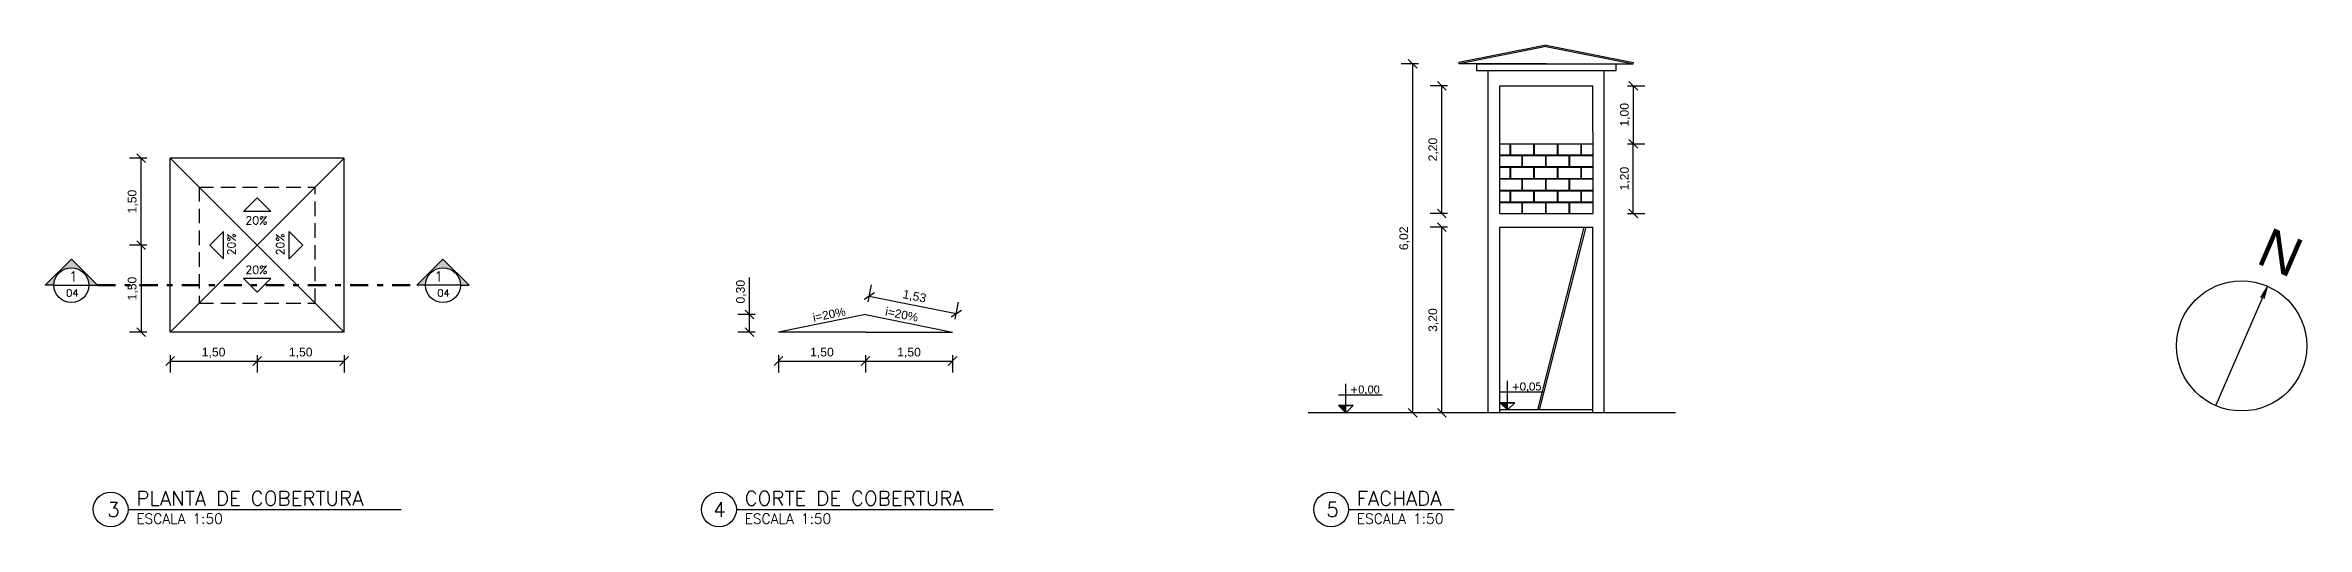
# Model space of a CAD drawing. Extents: x 0 to 7472, y -3979 to 0.
# Drawn here: x 7338.7 to 7377.65, y -3902.07 to -3893.76 of the extents above; entities that cross this region are included whole.
import ezdxf

# ---------------------------------------------------------------- set-up
doc = ezdxf.new("R2010")
doc.units = 0
doc.linetypes.add('CACHE', pattern=[0.375, 0.25, -0.125])
doc.linetypes.add('DASHDOT', pattern=[1, 0.5, -0.25, 0, -0.25])
doc.layers.get('0').update_dxf_attribs({"linetype": 'CONTINUOUS'})
doc.layers.get('Defpoints').update_dxf_attribs({"linetype": 'CONTINUOUS'})
for name, color, linetype in [('ARQ_Título', 2, 'CONTINUOUS'), ('Arquitetônico - Cobertura', 253, 'CONTINUOUS'), ('Arquitetônico - Cotas', 1, 'CONTINUOUS'), ('Arquitetônico - Desnível Terreno', 14, 'CONTINUOUS'), ('Arquitetônico - Projeção Telhado', 253, 'CACHE'), ('Símbolos - Indicação Fachada Elevação Vista', 7, 'CONTINUOUS')]:
    doc.layers.add(name, color=color, linetype=linetype)
for name, color, linetype, lineweight in [('Arquitetônico - Alvenaria Alta', 251, 'CONTINUOUS', 13), ('Arquitetônico - Desnível', 8, 'CONTINUOUS', 20), ('Arquitetônico - Esquadrias', 1, 'CONTINUOUS', 9)]:
    doc.layers.add(name, color=color, linetype=linetype, lineweight=lineweight)
doc.styles.add('ROMANS', font='romans.shx', dxfattribs={"height": 0.3})
doc.styles.get("Standard").update_dxf_attribs({"font": 'arial.ttf', "height": 0.15})
doc.dimstyles.get("Standard").update_dxf_attribs({"dimtxt": 0.1, "dimasz": 0.15, "dimexe": 0.2, "dimexo": 0.2, "dimgap": 0.05, "dimtad": 1, "dimzin": 0, "dimtxsty": 'STANDARD', "dimblk": 'OBLIQUE', "dimcen": 0.5, "dimclrd": 256, "dimclre": 256, "dimclrt": 256, "dimadec": 0, "dimazin": 0, "dimtfac": 1, "dimtmove": 0, "dimatfit": 3, "dimfxl": 1, "dimtolj": 1, "dimtzin": 0, "dimlwd": -1, "dimarcsym": 0})

# ---------------------------------------------------------------- blocks, each defined once
blk = doc.blocks.new('_Oblique')
at = {"layer": 'Arquitetônico - Esquadrias', "color": 0, "lineweight": -2}
blk.add_line((-0.5, -0.5), (0.5, 0.5), dxfattribs=at)
blk = doc.blocks.new('*D184')
at = {"layer": 'Arquitetônico - Cotas', "lineweight": -2, "transparency": 16777216}
for p, q in [((7340.453, -3897.21), (7340.153, -3897.21)), ((7340.453, -3898.71), (7340.153, -3898.71))]:
    blk.add_line(p, q, dxfattribs=at)
at = {"layer": 'Arquitetônico - Cotas', "transparency": 16777216}
blk.add_line((7340.353, -3897.21), (7340.353, -3898.71), dxfattribs=at)
at = {"layer": 'Defpoints', "color": 0, "lineweight": -2, "transparency": 16777216}
for p in [(7342.353, -3897.21), (7340.353, -3898.71), (7340.853, -3898.71)]:
    blk.add_point(p, dxfattribs=at)
at = {"layer": 'Arquitetônico - Cotas', "transparency": 16777216, "xscale": 0.15, "yscale": 0.15, "zscale": 0.15}
for p, rotation in [((7340.353, -3897.21), 90), ((7340.353, -3898.71), 270)]:
    blk.add_blockref('_Oblique', p, dxfattribs=dict(at, rotation=rotation))
at = {"layer": 'Arquitetônico - Cotas', "lineweight": -2, "transparency": 16777216, "insert": (7340.213, -3897.96), "char_height": 0.15, "attachment_point": 5, "rotation": 90}
blk.add_mtext('\\A1;1,50', dxfattribs=at)
blk = doc.blocks.new('*D185')
at = {"layer": 'Arquitetônico - Cotas', "lineweight": -2, "transparency": 16777216}
for p, q in [((7340.853, -3899.11), (7340.853, -3899.41)), ((7342.353, -3899.11), (7342.353, -3899.41))]:
    blk.add_line(p, q, dxfattribs=at)
at = {"layer": 'Arquitetônico - Cotas', "transparency": 16777216}
blk.add_line((7340.853, -3899.21), (7342.353, -3899.21), dxfattribs=at)
at = {"layer": 'Defpoints', "color": 0, "lineweight": -2, "transparency": 16777216}
for p in [(7340.853, -3898.71), (7342.353, -3898.71), (7342.353, -3899.21)]:
    blk.add_point(p, dxfattribs=at)
at = {"layer": 'Arquitetônico - Cotas', "transparency": 16777216, "xscale": 0.15, "yscale": 0.15, "zscale": 0.15, "rotation": 180}
blk.add_blockref('_Oblique', (7340.853, -3899.21), dxfattribs=at)
at = {"layer": 'Arquitetônico - Cotas', "transparency": 16777216, "xscale": 0.15, "yscale": 0.15, "zscale": 0.15}
blk.add_blockref('_Oblique', (7342.353, -3899.21), dxfattribs=at)
at = {"layer": 'Arquitetônico - Cotas', "lineweight": -2, "transparency": 16777216, "insert": (7341.603, -3899.07), "char_height": 0.15, "attachment_point": 5}
blk.add_mtext('\\A1;1,50', dxfattribs=at)
blk = doc.blocks.new('*D186')
at = {"layer": 'Arquitetônico - Cotas', "lineweight": -2, "transparency": 16777216}
for p, q in [((7342.353, -3899.11), (7342.353, -3899.41)), ((7343.853, -3899.11), (7343.853, -3899.41))]:
    blk.add_line(p, q, dxfattribs=at)
at = {"layer": 'Arquitetônico - Cotas', "transparency": 16777216}
blk.add_line((7342.353, -3899.21), (7343.853, -3899.21), dxfattribs=at)
at = {"layer": 'Defpoints', "color": 0, "lineweight": -2, "transparency": 16777216}
for p in [(7342.353, -3898.71), (7343.853, -3898.71), (7343.853, -3899.21)]:
    blk.add_point(p, dxfattribs=at)
at = {"layer": 'Arquitetônico - Cotas', "transparency": 16777216, "xscale": 0.15, "yscale": 0.15, "zscale": 0.15, "rotation": 180}
blk.add_blockref('_Oblique', (7342.353, -3899.21), dxfattribs=at)
at = {"layer": 'Arquitetônico - Cotas', "transparency": 16777216, "xscale": 0.15, "yscale": 0.15, "zscale": 0.15}
blk.add_blockref('_Oblique', (7343.853, -3899.21), dxfattribs=at)
at = {"layer": 'Arquitetônico - Cotas', "lineweight": -2, "transparency": 16777216, "insert": (7343.103, -3899.07), "char_height": 0.15, "attachment_point": 5}
blk.add_mtext('\\A1;1,50', dxfattribs=at)
blk = doc.blocks.new('*D187')
at = {"layer": 'Arquitetônico - Cotas', "lineweight": -2, "transparency": 16777216}
for p, q in [((7351.33, -3899.11), (7351.33, -3899.41)), ((7352.83, -3899.11), (7352.83, -3899.41))]:
    blk.add_line(p, q, dxfattribs=at)
at = {"layer": 'Arquitetônico - Cotas', "transparency": 16777216}
blk.add_line((7351.33, -3899.21), (7352.83, -3899.21), dxfattribs=at)
at = {"layer": 'Defpoints', "color": 0, "lineweight": -2, "transparency": 16777216}
for p in [(7351.33, -3898.71), (7352.83, -3898.71), (7352.83, -3899.21)]:
    blk.add_point(p, dxfattribs=at)
at = {"layer": 'Arquitetônico - Cotas', "transparency": 16777216, "xscale": 0.15, "yscale": 0.15, "zscale": 0.15, "rotation": 180}
blk.add_blockref('_Oblique', (7351.33, -3899.21), dxfattribs=at)
at = {"layer": 'Arquitetônico - Cotas', "transparency": 16777216, "xscale": 0.15, "yscale": 0.15, "zscale": 0.15}
blk.add_blockref('_Oblique', (7352.83, -3899.21), dxfattribs=at)
at = {"layer": 'Arquitetônico - Cotas', "lineweight": -2, "transparency": 16777216, "insert": (7352.08, -3899.07), "char_height": 0.15, "attachment_point": 5}
blk.add_mtext('\\A1;1,50', dxfattribs=at)
blk = doc.blocks.new('*D188')
at = {"layer": 'Arquitetônico - Cotas', "lineweight": -2, "transparency": 16777216}
for p, q in [((7352.83, -3899.11), (7352.83, -3899.41)), ((7354.33, -3899.11), (7354.33, -3899.41))]:
    blk.add_line(p, q, dxfattribs=at)
at = {"layer": 'Arquitetônico - Cotas', "transparency": 16777216}
blk.add_line((7352.83, -3899.21), (7354.33, -3899.21), dxfattribs=at)
at = {"layer": 'Defpoints', "color": 0, "lineweight": -2, "transparency": 16777216}
for p in [(7352.83, -3898.71), (7354.33, -3898.71), (7354.33, -3899.21)]:
    blk.add_point(p, dxfattribs=at)
at = {"layer": 'Arquitetônico - Cotas', "transparency": 16777216, "xscale": 0.15, "yscale": 0.15, "zscale": 0.15, "rotation": 180}
blk.add_blockref('_Oblique', (7352.83, -3899.21), dxfattribs=at)
at = {"layer": 'Arquitetônico - Cotas', "transparency": 16777216, "xscale": 0.15, "yscale": 0.15, "zscale": 0.15}
blk.add_blockref('_Oblique', (7354.33, -3899.21), dxfattribs=at)
at = {"layer": 'Arquitetônico - Cotas', "lineweight": -2, "transparency": 16777216, "insert": (7353.58, -3899.07), "char_height": 0.15, "attachment_point": 5}
blk.add_mtext('\\A1;1,50', dxfattribs=at)
blk = doc.blocks.new('*D189')
at = {"layer": 'Arquitetônico - Cotas', "transparency": 16777216}
for p, q in [((7350.83, -3898.41), (7350.83, -3897.771)), ((7350.83, -3898.71), (7350.83, -3898.41))]:
    blk.add_line(p, q, dxfattribs=at)
at = {"layer": 'Arquitetônico - Cotas', "lineweight": -2, "transparency": 16777216}
for p, q in [((7350.93, -3898.41), (7350.63, -3898.41)), ((7350.93, -3898.71), (7350.63, -3898.71))]:
    blk.add_line(p, q, dxfattribs=at)
at = {"layer": 'Defpoints', "color": 0, "lineweight": -2, "transparency": 16777216}
for p in [(7350.83, -3898.41), (7352.83, -3898.41), (7352.83, -3898.71)]:
    blk.add_point(p, dxfattribs=at)
at = {"layer": 'Arquitetônico - Cotas', "transparency": 16777216, "xscale": 0.15, "yscale": 0.15, "zscale": 0.15}
for p, rotation in [((7350.83, -3898.41), 90), ((7350.83, -3898.71), 270)]:
    blk.add_blockref('_Oblique', p, dxfattribs=dict(at, rotation=rotation))
at = {"layer": 'Arquitetônico - Cotas', "lineweight": -2, "transparency": 16777216, "insert": (7350.69, -3898.015), "char_height": 0.15, "attachment_point": 5, "rotation": 90}
blk.add_mtext('\\A1;0,30', dxfattribs=at)
blk = doc.blocks.new('*D190')
at = {"layer": 'Arquitetônico - Cotas', "lineweight": -2, "transparency": 16777216}
for p, q in [((7352.874, -3898.189), (7352.933, -3897.895)), ((7354.374, -3898.489), (7354.433, -3898.195))]:
    blk.add_line(p, q, dxfattribs=at)
at = {"layer": 'Arquitetônico - Cotas', "transparency": 16777216}
blk.add_line((7352.894, -3898.091), (7354.394, -3898.391), dxfattribs=at)
at = {"layer": 'Defpoints', "color": 0, "lineweight": -2, "transparency": 16777216}
for p in [(7352.83, -3898.41), (7354.394, -3898.391), (7354.33, -3898.71)]:
    blk.add_point(p, dxfattribs=at)
at = {"layer": 'Arquitetônico - Cotas', "transparency": 16777216, "xscale": 0.15, "yscale": 0.15, "zscale": 0.15}
for p, rotation in [((7352.894, -3898.091), 168.6900675259731), ((7354.394, -3898.391), 348.6900675259731)]:
    blk.add_blockref('_Oblique', p, dxfattribs=dict(at, rotation=rotation))
at = {"layer": 'Arquitetônico - Cotas', "lineweight": -2, "transparency": 16777216, "insert": (7353.672, -3898.104), "char_height": 0.15, "attachment_point": 5, "rotation": 348.6901}
blk.add_mtext('\\A1;1,53', dxfattribs=at)
blk = doc.blocks.new('*D191')
at = {"layer": 'Arquitetônico - Cotas', "lineweight": -2, "transparency": 16777216}
for p, q in [((7362.854, -3896.904), (7362.554, -3896.904)), ((7362.854, -3900.104), (7362.554, -3900.104))]:
    blk.add_line(p, q, dxfattribs=at)
at = {"layer": 'Arquitetônico - Cotas', "transparency": 16777216}
blk.add_line((7362.754, -3900.104), (7362.754, -3896.904), dxfattribs=at)
at = {"layer": 'Defpoints', "color": 0, "lineweight": -2, "transparency": 16777216}
for p in [(7362.754, -3896.904), (7363.754, -3896.904), (7363.754, -3900.104)]:
    blk.add_point(p, dxfattribs=at)
at = {"layer": 'Arquitetônico - Cotas', "transparency": 16777216, "xscale": 0.15, "yscale": 0.15, "zscale": 0.15}
for p, rotation in [((7362.754, -3896.904), 90), ((7362.754, -3900.104), 270)]:
    blk.add_blockref('_Oblique', p, dxfattribs=dict(at, rotation=rotation))
at = {"layer": 'Arquitetônico - Cotas', "lineweight": -2, "transparency": 16777216, "insert": (7362.614, -3898.504), "char_height": 0.15, "attachment_point": 5, "rotation": 90}
blk.add_mtext('\\A1;3,20', dxfattribs=at)
blk = doc.blocks.new('*D192')
at = {"layer": 'Arquitetônico - Cotas', "lineweight": -2, "transparency": 16777216}
for p, q in [((7362.854, -3894.464), (7362.554, -3894.464)), ((7362.854, -3896.664), (7362.554, -3896.664))]:
    blk.add_line(p, q, dxfattribs=at)
at = {"layer": 'Arquitetônico - Cotas', "transparency": 16777216}
blk.add_line((7362.754, -3896.664), (7362.754, -3894.464), dxfattribs=at)
at = {"layer": 'Defpoints', "color": 0, "lineweight": -2, "transparency": 16777216}
for p in [(7362.754, -3894.464), (7363.754, -3894.464), (7363.754, -3896.664)]:
    blk.add_point(p, dxfattribs=at)
at = {"layer": 'Arquitetônico - Cotas', "transparency": 16777216, "xscale": 0.15, "yscale": 0.15, "zscale": 0.15}
for p, rotation in [((7362.754, -3894.464), 90), ((7362.754, -3896.664), 270)]:
    blk.add_blockref('_Oblique', p, dxfattribs=dict(at, rotation=rotation))
at = {"layer": 'Arquitetônico - Cotas', "lineweight": -2, "transparency": 16777216, "insert": (7362.614, -3895.564), "char_height": 0.15, "attachment_point": 5, "rotation": 90}
blk.add_mtext('\\A1;2,20', dxfattribs=at)
blk = doc.blocks.new('*D193')
at = {"layer": 'Arquitetônico - Cotas', "lineweight": -2, "transparency": 16777216}
for p, q in [((7362.354, -3894.084), (7362.054, -3894.084)), ((7362.354, -3900.104), (7362.054, -3900.104))]:
    blk.add_line(p, q, dxfattribs=at)
at = {"layer": 'Arquitetônico - Cotas', "transparency": 16777216}
blk.add_line((7362.254, -3900.104), (7362.254, -3894.084), dxfattribs=at)
at = {"layer": 'Defpoints', "color": 0, "lineweight": -2, "transparency": 16777216}
for p in [(7362.254, -3894.084), (7363.554, -3894.084), (7363.554, -3900.104)]:
    blk.add_point(p, dxfattribs=at)
at = {"layer": 'Arquitetônico - Cotas', "transparency": 16777216, "xscale": 0.15, "yscale": 0.15, "zscale": 0.15}
for p, rotation in [((7362.254, -3894.084), 90), ((7362.254, -3900.104), 270)]:
    blk.add_blockref('_Oblique', p, dxfattribs=dict(at, rotation=rotation))
at = {"layer": 'Arquitetônico - Cotas', "lineweight": -2, "transparency": 16777216, "insert": (7362.114, -3897.094), "char_height": 0.15, "attachment_point": 5, "rotation": 90}
blk.add_mtext('\\A1;6,02', dxfattribs=at)
blk = doc.blocks.new('*D194')
at = {"layer": 'Arquitetônico - Cotas', "lineweight": -2, "transparency": 16777216}
for p, q in [((7365.954, -3894.464), (7366.254, -3894.464)), ((7365.954, -3895.464), (7366.254, -3895.464))]:
    blk.add_line(p, q, dxfattribs=at)
at = {"layer": 'Arquitetônico - Cotas', "transparency": 16777216}
blk.add_line((7366.054, -3894.464), (7366.054, -3895.464), dxfattribs=at)
at = {"layer": 'Defpoints', "color": 0, "lineweight": -2, "transparency": 16777216}
for p in [(7365.354, -3894.464), (7365.354, -3895.464), (7366.054, -3895.464)]:
    blk.add_point(p, dxfattribs=at)
at = {"layer": 'Arquitetônico - Cotas', "transparency": 16777216, "xscale": 0.15, "yscale": 0.15, "zscale": 0.15}
for p, rotation in [((7366.054, -3894.464), 90), ((7366.054, -3895.464), 270)]:
    blk.add_blockref('_Oblique', p, dxfattribs=dict(at, rotation=rotation))
at = {"layer": 'Arquitetônico - Cotas', "lineweight": -2, "transparency": 16777216, "insert": (7365.914, -3894.964), "char_height": 0.15, "attachment_point": 5, "rotation": 90}
blk.add_mtext('\\A1;1,00', dxfattribs=at)
blk = doc.blocks.new('*D195')
at = {"layer": 'Arquitetônico - Cotas', "lineweight": -2, "transparency": 16777216}
for p, q in [((7340.453, -3895.71), (7340.153, -3895.71)), ((7340.453, -3897.21), (7340.153, -3897.21))]:
    blk.add_line(p, q, dxfattribs=at)
at = {"layer": 'Arquitetônico - Cotas', "transparency": 16777216}
blk.add_line((7340.353, -3897.21), (7340.353, -3895.71), dxfattribs=at)
at = {"layer": 'Defpoints', "color": 0, "lineweight": -2, "transparency": 16777216}
for p in [(7340.353, -3895.71), (7342.353, -3895.71), (7342.353, -3897.21)]:
    blk.add_point(p, dxfattribs=at)
at = {"layer": 'Arquitetônico - Cotas', "transparency": 16777216, "xscale": 0.15, "yscale": 0.15, "zscale": 0.15}
for p, rotation in [((7340.353, -3895.71), 90), ((7340.353, -3897.21), 270)]:
    blk.add_blockref('_Oblique', p, dxfattribs=dict(at, rotation=rotation))
at = {"layer": 'Arquitetônico - Cotas', "lineweight": -2, "transparency": 16777216, "insert": (7340.213, -3896.46), "char_height": 0.15, "attachment_point": 5, "rotation": 90}
blk.add_mtext('\\A1;1,50', dxfattribs=at)
blk = doc.blocks.new('*D266')
at = {"layer": 'Arquitetônico - Cotas', "lineweight": -2, "transparency": 16777216}
for p, q in [((7365.954, -3895.464), (7366.254, -3895.464)), ((7365.954, -3896.664), (7366.254, -3896.664))]:
    blk.add_line(p, q, dxfattribs=at)
at = {"layer": 'Arquitetônico - Cotas', "transparency": 16777216}
blk.add_line((7366.054, -3896.664), (7366.054, -3895.464), dxfattribs=at)
at = {"layer": 'Defpoints', "color": 0, "lineweight": -2, "transparency": 16777216}
for p in [(7365.354, -3895.464), (7366.054, -3895.464), (7365.354, -3896.664)]:
    blk.add_point(p, dxfattribs=at)
at = {"layer": 'Arquitetônico - Cotas', "transparency": 16777216, "xscale": 0.15, "yscale": 0.15, "zscale": 0.15}
for p, rotation in [((7366.054, -3895.464), 90), ((7366.054, -3896.664), 270)]:
    blk.add_blockref('_Oblique', p, dxfattribs=dict(at, rotation=rotation))
at = {"layer": 'Arquitetônico - Cotas', "lineweight": -2, "transparency": 16777216, "insert": (7365.914, -3896.064), "char_height": 0.15, "attachment_point": 5, "rotation": 90}
blk.add_mtext('\\A1;1,20', dxfattribs=at)

msp = doc.modelspace()

# ---------------------------------------------------------------- hatches: boundary and pattern name
at = {"lineweight": -2}
h = msp.add_hatch(color=256, dxfattribs=at)
h.dxf.hatch_style = 1
h.paths.add_polyline_path([(7339.153, -3897.453), (7338.703, -3897.903), (7338.853, -3897.903, -1), (7339.453, -3897.903), (7339.603, -3897.903)])
h = msp.add_hatch(color=256)
h.dxf.hatch_style = 1
h.paths.add_polyline_path([(7345.553, -3897.453), (7346.003, -3897.903), (7345.853, -3897.903, 1), (7345.253, -3897.903), (7345.103, -3897.903)])
at = {"layer": 'Arquitetônico - Alvenaria Alta', "lineweight": -2}
h = msp.add_hatch(dxfattribs=at)
h.set_pattern_fill('AR-B816C', color=256, scale=0.001)
h.set_pattern_definition([(0, (7364.55372, -3896.0698), (0.2032, 0.2032), [0.396875, -0.009525]), (0, (7364.35052, -3896.06028), (0.2032, 0.2032), [0.396875, -0.009525]), (90, (7364.55372, -3896.0698), (-0.2032, 0.2032), [-0.212725, 0.193675]), (90, (7364.5442, -3896.0698), (-0.2032, 0.2032), [-0.212725, 0.193675])])
h.paths.add_polyline_path([(7365.354, -3895.464), (7363.754, -3895.464), (7363.754, -3896.664), (7365.354, -3896.664)])
at = {"layer": 'Símbolos - Indicação Fachada Elevação Vista', "lineweight": -2}
h = msp.add_hatch(color=256, dxfattribs=at)
h.dxf.hatch_style = 1
h.paths.add_polyline_path([(7361.103, -3899.979), (7360.978, -3899.979), (7361.103, -3900.104)])
h = msp.add_hatch(color=256, dxfattribs=at)
h.dxf.hatch_style = 1
h.paths.add_polyline_path([(7363.886, -3899.929), (7363.761, -3899.929), (7363.886, -3900.054)])

# ---------------------------------------------------------------- linework, layer by layer
at = {"lineweight": -2}
for p, q in [((7338.703, -3897.903), (7339.153, -3897.453)), ((7339.603, -3897.903), (7339.153, -3897.453)), ((7338.853, -3897.903), (7338.703, -3897.903)), ((7338.853, -3897.903), (7339.603, -3897.903)), ((7340.129, -3901.77), (7344.835, -3901.77)), ((7350.606, -3901.77), (7355.026, -3901.77)), ((7361.149, -3901.77), (7362.966, -3901.77))]:
    msp.add_line(p, q, dxfattribs=at)
for p, q in [((7345.103, -3897.903), (7345.553, -3897.453)), ((7346.003, -3897.903), (7345.553, -3897.453)), ((7345.853, -3897.903), (7345.103, -3897.903)), ((7345.853, -3897.903), (7346.003, -3897.903))]:
    msp.add_line(p, q)
at = {"linetype": 'Continuous'}
for q in [(7376.089, -3899.971), (7376.858, -3898.117), (7376.912, -3898.14)]:
    msp.add_line((7376.97, -3897.929), q, dxfattribs=at)
at = {"lineweight": -2}
for centre in [(7339.153, -3897.903), (7339.829, -3901.77), (7350.306, -3901.77), (7360.849, -3901.77)]:
    msp.add_circle(centre, 0.3, dxfattribs=at)
for centre, radius in [((7345.553, -3897.903), 0.3), ((7376.53, -3898.95), 1.122)]:
    msp.add_circle(centre, radius)
at = {"layer": 'Arquitetônico - Alvenaria Alta', "lineweight": -2}
for p, q in [((7363.554, -3900.104), (7363.554, -3894.204)), ((7363.754, -3895.264), (7363.754, -3894.464)), ((7363.754, -3894.464), (7365.354, -3894.464)), ((7365.354, -3895.264), (7365.354, -3894.464)), ((7365.554, -3900.104), (7365.554, -3894.204)), ((7363.754, -3896.664), (7363.754, -3895.264)), ((7365.354, -3895.264), (7365.354, -3896.664)), ((7363.754, -3895.464), (7365.354, -3895.464)), ((7363.754, -3896.664), (7365.354, -3896.664)), ((7363.754, -3896.904), (7365.354, -3896.904)), ((7363.754, -3900.104), (7363.754, -3896.904)), ((7365.354, -3900.104), (7365.354, -3896.904))]:
    msp.add_line(p, q, dxfattribs=at)
at = {"layer": 'Arquitetônico - Cobertura', "lineweight": -2}
for p, q in [((7364.554, -3893.763), (7363.05, -3894.064)), ((7363.054, -3894.084), (7363.05, -3894.064)), ((7364.554, -3893.784), (7363.054, -3894.084)), ((7364.554, -3894.084), (7363.054, -3894.084)), ((7363.354, -3894.084), (7365.754, -3894.084)), ((7363.354, -3894.084), (7363.354, -3894.204)), ((7364.554, -3893.763), (7366.058, -3894.064)), ((7364.554, -3893.784), (7366.054, -3894.084)), ((7364.554, -3894.084), (7366.054, -3894.084)), ((7365.754, -3894.084), (7365.754, -3894.204)), ((7366.054, -3894.084), (7366.058, -3894.064)), ((7365.754, -3894.204), (7363.354, -3894.204)), ((7343.853, -3895.71), (7340.853, -3895.71)), ((7340.853, -3898.71), (7340.853, -3895.71)), ((7342.353, -3897.21), (7340.853, -3895.71)), ((7342.353, -3897.21), (7343.853, -3895.71)), ((7343.853, -3898.71), (7343.853, -3895.71)), ((7342.353, -3897.21), (7340.853, -3898.71)), ((7342.353, -3897.21), (7343.853, -3898.71)), ((7352.83, -3898.41), (7351.33, -3898.71)), ((7352.83, -3898.41), (7354.33, -3898.71)), ((7343.853, -3898.71), (7340.853, -3898.71)), ((7352.83, -3898.71), (7351.33, -3898.71)), ((7352.83, -3898.71), (7354.33, -3898.71))]:
    msp.add_line(p, q, dxfattribs=at)
at = {"layer": 'Arquitetônico - Cotas', "lineweight": -2}
for p, q in [((7365.204, -3896.904), (7364.404, -3900.054)), ((7365.235, -3896.904), (7364.435, -3900.054))]:
    msp.add_line(p, q, dxfattribs=at)
at = {"layer": 'Arquitetônico - Desnível', "lineweight": -2}
msp.add_line((7365.354, -3900.054), (7363.754, -3900.054), dxfattribs=at)
at = {"layer": 'Arquitetônico - Desnível Terreno', "lineweight": -2}
msp.add_line((7366.779, -3900.104), (7360.456, -3900.104), dxfattribs=at)
at = {"layer": 'Arquitetônico - Projeção Telhado', "lineweight": -2}
for p, q in [((7341.353, -3896.21), (7341.353, -3898.21)), ((7341.353, -3896.21), (7343.353, -3896.21)), ((7343.353, -3898.21), (7343.353, -3896.21)), ((7341.353, -3898.21), (7343.353, -3898.21))]:
    msp.add_line(p, q, dxfattribs=at)
at = {"layer": 'Símbolos - Indicação Fachada Elevação Vista', "lineweight": -2}
for p, q in [((7342.117, -3896.633), (7342.353, -3896.396)), ((7342.589, -3896.633), (7342.353, -3896.396)), ((7342.589, -3896.633), (7342.117, -3896.633)), ((7341.776, -3896.974), (7341.539, -3897.21)), ((7341.776, -3897.446), (7341.539, -3897.21)), ((7341.776, -3897.446), (7341.776, -3896.974)), ((7342.904, -3897.446), (7342.904, -3896.974)), ((7342.904, -3896.974), (7343.14, -3897.21)), ((7342.904, -3897.446), (7343.14, -3897.21)), ((7342.589, -3897.787), (7342.117, -3897.787)), ((7342.117, -3897.787), (7342.353, -3898.024)), ((7342.589, -3897.787), (7342.353, -3898.024)), ((7363.886, -3899.679), (7363.886, -3899.554)), ((7360.978, -3899.791), (7361.728, -3899.791)), ((7361.228, -3899.979), (7360.978, -3899.979)), ((7360.978, -3899.979), (7361.103, -3900.104)), ((7361.103, -3899.729), (7361.103, -3899.604)), ((7361.103, -3899.854), (7361.103, -3899.729)), ((7361.103, -3899.979), (7361.103, -3899.854)), ((7361.103, -3900.104), (7361.103, -3899.979)), ((7361.103, -3899.979), (7361.228, -3899.979)), ((7361.228, -3899.979), (7361.103, -3900.104)), ((7363.761, -3899.741), (7364.511, -3899.741)), ((7364.011, -3899.929), (7363.761, -3899.929)), ((7363.761, -3899.929), (7363.886, -3900.054)), ((7363.886, -3899.804), (7363.886, -3899.679)), ((7363.886, -3899.929), (7363.886, -3899.804)), ((7363.886, -3900.054), (7363.886, -3899.929)), ((7363.886, -3899.929), (7364.011, -3899.929)), ((7364.011, -3899.929), (7363.886, -3900.054))]:
    msp.add_line(p, q, dxfattribs=at)
at = {"layer": 'Símbolos - Indicação Fachada Elevação Vista', "linetype": 'DASHDOT', "lineweight": 50, "ltscale": 0.625}
msp.add_line((7339.603, -3897.903), (7345.103, -3897.903), dxfattribs=at)

# ---------------------------------------------------------------- texts
at = {"lineweight": -2, "attachment_point": 1, "style": 'ROMANS'}
for s, width, heights, insert, char_height in [('04', 1.2, [-0.125], (7339.062, -3897.975), 0.125), ('1', 1.2, [-0.175], (7339.113, -3897.665), 0.175), ('PLANTA DE COBERTURA', 7.57034, [-0.25], (7340.271, -3901.454), 0.25), ('CORTE DE COBERTURA', 7.57034, [-0.25], (7350.748, -3901.454), 0.25), ('FACHADA', 7.57034, [-0.25], (7361.291, -3901.454), 0.25), ('3', 0.39382, [-0.25], (7339.77, -3901.645), 0.25), ('4', 0.39382, [-0.25], (7350.207, -3901.645), 0.25), ('5', 0.39382, [-0.25], (7360.767, -3901.645), 0.25)]:
    msp.add_mtext_dynamic_manual_height_columns(s, width=width, gutter_width=750, heights=heights, dxfattribs=dict(at, insert=insert, char_height=char_height))
at = {"attachment_point": 3, "style": 'ROMANS'}
for s, heights, insert, char_height in [('1', [-0.175], (7345.555, -3897.665), 0.175), ('04', [-0.125], (7345.671, -3897.975), 0.125)]:
    msp.add_mtext_dynamic_manual_height_columns(s, width=1.2, gutter_width=750, heights=heights, dxfattribs=dict(at, insert=insert, char_height=char_height))
at = {"lineweight": -2, "char_height": 0.175, "width": 765.14067, "attachment_point": 7, "style": 'ROMANS'}
for insert in [(7340.271, -3902.017), (7350.748, -3902.017), (7361.291, -3902.017)]:
    msp.add_mtext('ESCALA 1:50\\P', dxfattribs=dict(at, insert=insert))
at = {"layer": 'ARQ_Título', "linetype": 'Continuous', "ltscale": 0.01, "width": 1}
msp.add_text('N', height=0.674, rotation=336.6661, dxfattribs=at).set_placement((7376.756, -3897.511))
at = {"layer": 'Arquitetônico - Cotas', "lineweight": -2, "char_height": 0.1457}
for insert, attachment_point, rotation in [((7350.406, -3898.692), 1, 11.3099), ((7355.254, -3898.692), 3, 348.6901)]:
    msp.add_mtext_dynamic_manual_height_columns('\\pxqc;i=20%', width=3.63891, gutter_width=0.729, heights=[-0.154], dxfattribs=dict(at, insert=insert, attachment_point=attachment_point, rotation=rotation))
at = {"layer": 'Símbolos - Indicação Fachada Elevação Vista', "char_height": 0.1378, "style": 'ROMANS'}
for insert, attachment_point in [((7342.151, -3896.853), 7), ((7342.151, -3897.567), 1)]:
    msp.add_mtext_dynamic_manual_height_columns('20%', width=1.35, gutter_width=843.75, heights=[-0.138], dxfattribs=dict(at, insert=insert, attachment_point=attachment_point))
at = {"layer": 'Símbolos - Indicação Fachada Elevação Vista', "char_height": 0.1378, "rotation": 90, "style": 'ROMANS'}
for insert, attachment_point in [((7341.84, -3897.388), 1), ((7342.821, -3897.388), 7)]:
    msp.add_mtext_dynamic_manual_height_columns('20%', width=1.35, gutter_width=843.75, heights=[-0.138], dxfattribs=dict(at, insert=insert, attachment_point=attachment_point))
at = {"layer": 'Símbolos - Indicação Fachada Elevação Vista', "lineweight": -2, "char_height": 0.125, "attachment_point": 1, "style": 'ROMANS'}
for s, insert in [('+0,05', (7363.958, -3899.587)), ('+0,00', (7361.175, -3899.637))]:
    msp.add_mtext_dynamic_manual_height_columns(s, width=1.32789, gutter_width=750, heights=[-0.149], dxfattribs=dict(at, insert=insert))

# ---------------------------------------------------------------- dimensions: what is measured, and where the dimension line sits
at = {"layer": 'Arquitetônico - Cotas', "lineweight": -2}
for base, p1, p2, angle, picture, middle in [((7362.254, -3894.084), (7363.554, -3900.104), (7363.554, -3894.084), 90, '*D193', (7362.114, -3897.094)), ((7362.754, -3894.464), (7363.754, -3896.664), (7363.754, -3894.464), 90, '*D192', (7362.614, -3895.564)), ((7366.054, -3895.464), (7365.354, -3894.464), (7365.354, -3895.464), 90, '*D194', (7365.914, -3894.964)), ((7340.353, -3895.71), (7342.353, -3897.21), (7342.353, -3895.71), 90, '*D195', (7340.213, -3896.46)), ((7366.054, -3895.464), (7365.354, -3896.664), (7365.354, -3895.464), 90, '*D266', (7365.914, -3896.064)), ((7362.754, -3896.904), (7363.754, -3900.104), (7363.754, -3896.904), 270, '*D191', (7362.614, -3898.504)), ((7340.353, -3898.71), (7342.353, -3897.21), (7340.853, -3898.71), 90, '*D184', (7340.213, -3897.96)), ((7350.83, -3898.41), (7352.83, -3898.71), (7352.83, -3898.41), 90, '*D189', (7350.69, -3898.015))]:
    dim = msp.add_linear_dim(base=base, p1=p1, p2=p2, angle=angle, dimstyle='STANDARD', dxfattribs=at)
    dim.commit()
    dim.dimension.update_dxf_attribs({"geometry": picture, "text_midpoint": middle})
dim = msp.add_aligned_dim(p1=(7352.83, -3898.41), p2=(7354.33, -3898.71), distance=0.325, dimstyle='STANDARD', dxfattribs=at)
dim.commit()
dim.dimension.update_dxf_attribs({"geometry": '*D190', "text_midpoint": (7353.672, -3898.104)})
for base, p1, p2, picture, middle in [((7342.353, -3899.21), (7340.853, -3898.71), (7342.353, -3898.71), '*D185', (7341.603, -3899.07)), ((7343.853, -3899.21), (7342.353, -3898.71), (7343.853, -3898.71), '*D186', (7343.103, -3899.07)), ((7352.83, -3899.21), (7351.33, -3898.71), (7352.83, -3898.71), '*D187', (7352.08, -3899.07)), ((7354.33, -3899.21), (7352.83, -3898.71), (7354.33, -3898.71), '*D188', (7353.58, -3899.07))]:
    dim = msp.add_linear_dim(base=base, p1=p1, p2=p2, dimstyle='STANDARD', dxfattribs=at)
    dim.commit()
    dim.dimension.update_dxf_attribs({"geometry": picture, "text_midpoint": middle})

doc.saveas('drawing.dxf')
